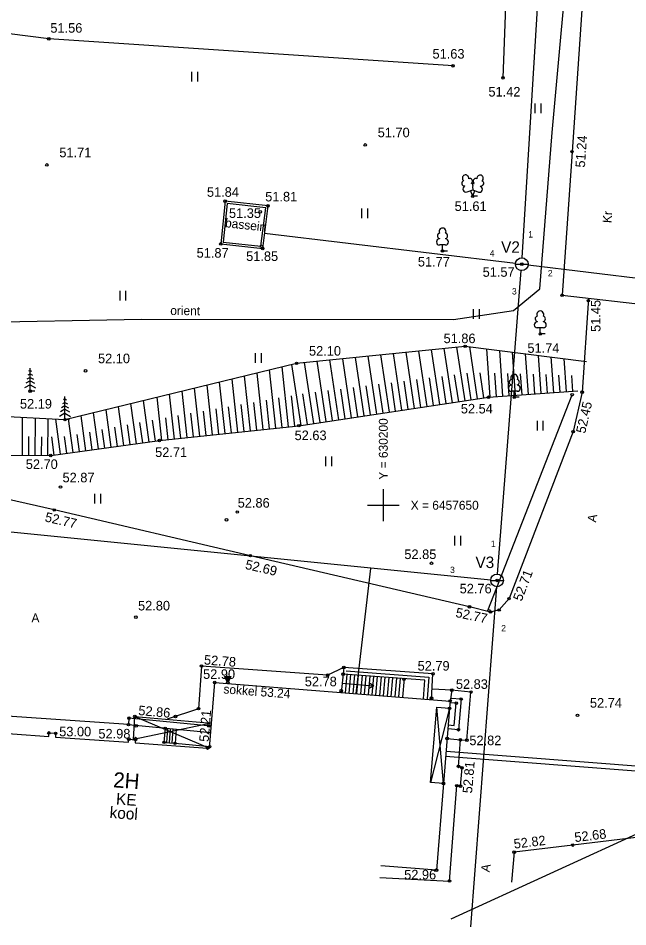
# Model space of a CAD drawing. Extents: x 629301 to 630626, y 6457560 to 6457990.
# Drawn here: x 630171.4 to 630219.2, y 6457616.9 to 6457688.2 of the extents above; entities that cross this region are included whole.
import ezdxf

# ---------------------------------------------------------------- set-up
doc = ezdxf.new("R2010")
doc.units = 0
for name, color, linetype in [('26_POST', 7, 'Continuous'), ('8_GKAEV', 7, 'Continuous'), ('AED', 7, 'Continuous'), ('HALJASTUS', 7, 'Continuous'), ('HOONE', 7, 'Continuous'), ('HOONEDET', 7, 'Continuous'), ('KAEVU_NR', 7, 'Continuous'), ('KORGUS', 7, 'Continuous'), ('KTRASS', 7, 'Continuous'), ('MOOTMPUNKT', 7, 'Continuous'), ('PUU', 7, 'Continuous'), ('RAJATIS', 7, 'Continuous'), ('RELJEEF', 7, 'Continuous'), ('SITRASS', 7, 'Continuous'), ('SKTRASS', 7, 'Continuous'), ('TEE', 7, 'Continuous'), ('TORU_NR', 7, 'Continuous'), ('TTRASS', 7, 'Continuous'), ('VEEKOGU', 7, 'Continuous'), ('VKAEV', 7, 'Continuous'), ('VORK', 7, 'Continuous'), ('VTRASS', 7, 'Continuous')]:
    doc.layers.add(name, color=color, linetype=linetype)

# ---------------------------------------------------------------- blocks, each defined once
blk = doc.blocks.new('RING02')
at = {"layer": 'KORGUS'}
blk.add_circle((0, 0), 0.2, dxfattribs=at)
blk = doc.blocks.new('VEKAEV')
at = {"layer": 'VKAEV'}
blk.add_line((-1, 0), (1, 0), dxfattribs=at)
blk.add_circle((0, 0), 1, dxfattribs=at)
blk = doc.blocks.new('KUUSK1')
at = {"layer": 'SKTRASS'}
for p, q in [((0, 3.24), (-0.23, 3.11)), ((0, 0), (0, 3.6)), ((0, 3.24), (0.23, 3.11)), ((0, 1.62), (-0.69, 1.24)), ((0, 2.16), (-0.54, 1.86)), ((0, 2.7), (-0.38, 2.49)), ((0, 2.7), (0.38, 2.49)), ((0, 2.16), (0.54, 1.86)), ((0, 1.62), (0.69, 1.24)), ((0, 0.99), (-0.86, 0.51)), ((0, 0.99), (0.86, 0.51)), ((0.72, 0), (0, 0))]:
    blk.add_line(p, q, dxfattribs=at)
blk = doc.blocks.new('LEHTP1')
at = {"layer": 'SKTRASS'}
for p, q in [((-0.48, 1.96), (-0.48, 1.9)), ((0.48, 1.96), (0.48, 1.9)), ((0.48, 0.95), (-0.48, 0.95)), ((0, 0), (0, 0.95)), ((0.76, 0), (0, 0))]:
    blk.add_line(p, q, dxfattribs=at)
for centre, radius, start, end in [((0, 3.04), 0.554, 332.5799, 207.4201), ((-0.48, 1.42), 0.475, 90, 270), ((-0.38, 2.37), 0.425, 105.2441, 257.079), ((0.47, 1.42), 0.475, 270, 90), ((0.38, 2.37), 0.425, 282.921, 74.7559)]:
    blk.add_arc(centre, radius, start, end, dxfattribs=at)
blk = doc.blocks.new('LEHTP2')
at = {"layer": 'SKTRASS'}
for p, q in [((-1.23, 1.56), (-1.26, 1.64)), ((-0.17, 1.98), (-0.2, 2.05)), ((0.2, 1.97), (0.23, 2.05)), ((1.25, 1.54), (1.28, 1.62)), ((-0.88, 0.67), (0.01, 1.02)), ((0, 0), (-0.35, 0.88)), ((0, 0), (0.36, 0.88)), ((0.76, 0), (0, 0)), ((0.01, 1.02), (0.89, 0.66))]:
    blk.add_line(p, q, dxfattribs=at)
blk.add_lwpolyline([(0.01, 2.01), (-0.03, 1.86), (-0.03, 1.82), (-0.01, 1.76), (0.03, 1.69), (0.04, 1.65), (0.01, 1.58), (-0.04, 1.48), (-0.05, 1.43), (-0.04, 1.4), (-0.02, 1.34), (0.05, 1.22), (0.06, 1.18), (0.05, 1.14), (0.02, 1.07), (0.01, 1.02)], dxfattribs=at)
for centre, radius, start, end in [((-1.11, 2.83), 0.512, 111.5027, 232.5173), ((-1.11, 2.83), 0.512, 350.4856, 111.5002), ((1.16, 2.81), 0.512, 67.6168, 188.6314), ((1.16, 2.81), 0.512, 306.5997, 67.6143), ((-1.31, 2.04), 0.403, 106.2979, 277.8684), ((-1.05, 1.12), 0.475, 111.5014, 291.5004), ((-0.43, 2.38), 0.403, 305.1345, 116.705), ((0.01, 1.53), 0.475, 66.7655, 111.5015), ((0.47, 2.38), 0.403, 62.412, 233.9825), ((1.07, 1.1), 0.475, 247.6166, 67.6155), ((1.34, 2.02), 0.403, 261.2486, 72.8191)]:
    blk.add_arc(centre, radius, start, end, dxfattribs=at)
blk = doc.blocks.new('SUUND')
at = {"layer": 'VEEKOGU'}
for p in [(-2.5, 0), (1.78, 0.41), (1.78, -0.41)]:
    blk.add_line(p, (2.5, 0), dxfattribs=at)
blk = doc.blocks.new('RTKQRG')
at = {"layer": '26_POST'}
for points in [[(0, 0), (-0.49, 0.97), (0.49, 0.98)], [(0, 0.11), (-0.41, 0.92), (0.41, 0.93)], [(0, 0.22), (-0.33, 0.87), (0.33, 0.88)], [(0, 0.33), (-0.25, 0.82), (0.24, 0.83)], [(0, 0.45), (-0.17, 0.77), (0.16, 0.78)], [(0, 0.56), (-0.09, 0.72), (0.08, 0.72)]]:
    blk.add_lwpolyline(points, close=True, dxfattribs=at)
blk = doc.blocks.new('HEIN')
at = {"layer": '8_GKAEV'}
for p, q in [((-0.46, 0.76), (-0.46, -0.76)), ((0.46, 0.76), (0.46, -0.76))]:
    blk.add_line(p, q, dxfattribs=at)
blk = doc.blocks.new('VKORIS')
at = {"layer": 'TEE'}
for p, q in [((0, 2.5), (0, -2.5)), ((-2.5, 0), (2.5, 0))]:
    blk.add_line(p, q, dxfattribs=at)

msp = doc.modelspace()

# ---------------------------------------------------------------- linework, layer by layer
at = {"layer": 'AED'}
for points in [[(630203.777, 6457634.767), (630203.895, 6457636.78), (630196.9, 6457637.278), (630196.853, 6457636.762)], [(630197.078, 6457637.011), (630203.572, 6457636.52), (630203.443, 6457634.825)], [(630186.51, 6457632.686), (630180.05, 6457633.303), (630180.01, 6457632.8), (630186.469, 6457632.182)]]:
    msp.add_lwpolyline(points, dxfattribs=at)
at = {"layer": 'HALJASTUS'}
for p, q in [((630209.393, 6457683.508), (630211.139, 6457729.783)), ((630208.196, 6457641.737), (630214.821, 6457658.664))]:
    msp.add_line(p, q, dxfattribs=at)
msp.add_lwpolyline([(630205.468, 6457684.456), (630173.757, 6457686.564), (630154.396, 6457689.02), (630154.931, 6457697.627)], dxfattribs=at)
at = {"layer": 'HOONE'}
for points in [[(630203.154, 6457634.816), (630203.263, 6457636.284), (630196.853, 6457636.762), (630196.7, 6457635.323)], [(630168.03, 6457632.285), (630173.753, 6457631.869), (630173.769, 6457632.149), (630174.295, 6457632.119), (630174.279, 6457631.83), (630180.019, 6457631.418), (630180.039, 6457631.664), (630180.558, 6457631.615), (630180.537, 6457631.374), (630186.216, 6457630.961), (630186.374, 6457630.948), (630186.776, 6457636.104), (630205.24, 6457634.652), (630205.189, 6457634.081), (630204.716, 6457628.181), (630204.171, 6457621.395), (630199.803, 6457621.723)], [(630205.011, 6457631.715), (630206.045, 6457631.61), (630206.548, 6457631.583), (630206.876, 6457635.352), (630205.376, 6457635.501), (630205.24, 6457634.652)], [(630180.402, 6457631.63), (630180.516, 6457633.435), (630186.528, 6457632.922)], [(630182.89, 6457632.525), (630182.795, 6457631.411), (630183.661, 6457631.337), (630186.386, 6457631.091)]]:
    msp.add_lwpolyline(points, dxfattribs=at)
at = {"layer": 'HOONEDET'}
for p, q in [((630197.138, 6457636.741), (630197.007, 6457635.299)), ((630197.437, 6457636.718), (630197.306, 6457635.276)), ((630197.736, 6457636.696), (630197.605, 6457635.252)), ((630198.035, 6457636.674), (630197.904, 6457635.229)), ((630198.335, 6457636.651), (630198.204, 6457635.205)), ((630198.634, 6457636.629), (630198.503, 6457635.182)), ((630198.933, 6457636.607), (630198.802, 6457635.158)), ((630199.232, 6457636.585), (630199.101, 6457635.135)), ((630199.531, 6457636.562), (630199.4, 6457635.111)), ((630199.831, 6457636.54), (630199.699, 6457635.088)), ((630200.13, 6457636.518), (630199.998, 6457635.064)), ((630200.429, 6457636.495), (630200.297, 6457635.041)), ((630200.728, 6457636.473), (630200.596, 6457635.017)), ((630201.027, 6457636.451), (630200.895, 6457634.994)), ((630201.327, 6457636.428), (630201.195, 6457634.97)), ((630201.626, 6457636.406), (630201.494, 6457634.946)), ((630205.189, 6457634.081), (630203.71, 6457628.265)), ((630204.716, 6457628.181), (630204.192, 6457634.169)), ((630180.516, 6457633.435), (630186.374, 6457630.948)), ((630186.528, 6457632.922), (630180.402, 6457631.63)), ((630183.079, 6457632.507), (630182.992, 6457631.394)), ((630183.281, 6457632.487), (630183.194, 6457631.377)), ((630183.497, 6457632.467), (630183.41, 6457631.359)), ((630183.747, 6457632.443), (630183.661, 6457631.337))]:
    msp.add_line(p, q, dxfattribs=at)
for points in [[(630196.9, 6457637.278), (630195.632, 6457636.674), (630185.738, 6457637.393), (630185.501, 6457634.048), (630183.057, 6457633.218)], [(630205.287, 6457634.881), (630206.101, 6457634.812), (630205.891, 6457632.4), (630205.06, 6457632.473)], [(630204.716, 6457628.181), (630203.71, 6457628.265), (630204.192, 6457634.169), (630205.189, 6457634.081)], [(630205.097, 6457632.782), (630205.57, 6457632.739), (630205.726, 6457634.486), (630205.228, 6457634.521)], [(630199.735, 6457620.827), (630205.194, 6457620.54), (630205.769, 6457628.019), (630206.057, 6457627.977), (630206.175, 6457629.415), (630205.894, 6457629.525), (630206.045, 6457631.61)]]:
    msp.add_lwpolyline(points, dxfattribs=at)
at = {"layer": 'KTRASS'}
msp.add_line((630225.817, 6457626.955), (630205.307, 6457617.551), dxfattribs=at)
at = {"layer": 'RAJATIS'}
for points in [[(630190.54, 6457670.132), (630190.956, 6457673.473), (630187.598, 6457673.845), (630187.253, 6457670.488), (630190.54, 6457670.132)], [(630190.401, 6457670.308), (630190.777, 6457673.331), (630187.74, 6457673.668), (630187.429, 6457670.63), (630190.401, 6457670.308)]]:
    msp.add_lwpolyline(points, dxfattribs=at)
at = {"layer": 'RELJEEF'}
for p, q in [((630205.753, 6457662.394), (630206.383, 6457658.188)), ((630206.76, 6457662.421), (630207.372, 6457658.336)), ((630198.78, 6457661.691), (630199.46, 6457657.151)), ((630199.776, 6457661.792), (630200.449, 6457657.299)), ((630200.772, 6457661.892), (630201.438, 6457657.448)), ((630201.768, 6457661.993), (630202.427, 6457657.596)), ((630202.764, 6457662.093), (630203.416, 6457657.744)), ((630203.761, 6457662.194), (630204.405, 6457657.892)), ((630204.757, 6457662.294), (630205.394, 6457658.04)), ((630208.097, 6457662.254), (630208.362, 6457658.476)), ((630209.108, 6457662.128), (630209.359, 6457658.546)), ((630210.119, 6457662.002), (630210.357, 6457658.616)), ((630211.131, 6457661.876), (630211.354, 6457658.685)), ((630212.142, 6457661.75), (630212.352, 6457658.755)), ((630213.153, 6457661.624), (630213.35, 6457658.825)), ((630192.811, 6457661.035), (630193.526, 6457656.263)), ((630193.799, 6457661.189), (630194.515, 6457656.411)), ((630194.796, 6457661.29), (630195.504, 6457656.559)), ((630195.792, 6457661.39), (630196.493, 6457656.707)), ((630196.788, 6457661.491), (630197.482, 6457656.855)), ((630197.784, 6457661.591), (630198.471, 6457657.003)), ((630214.165, 6457661.498), (630214.347, 6457658.895)), ((630190.071, 6457660.369), (630190.544, 6457655.938)), ((630191.051, 6457660.607), (630191.538, 6457656.044)), ((630192.031, 6457660.845), (630192.533, 6457656.15)), ((630205.572, 6457660.229), (630205.888, 6457658.114)), ((630206.564, 6457660.353), (630206.877, 6457658.262)), ((630207.571, 6457660.383), (630207.866, 6457658.411)), ((630208.732, 6457660.351), (630208.861, 6457658.511)), ((630209.736, 6457660.323), (630209.858, 6457658.581)), ((630210.74, 6457660.295), (630210.856, 6457658.65)), ((630211.745, 6457660.267), (630211.853, 6457658.72)), ((630212.749, 6457660.239), (630212.851, 6457658.79)), ((630213.754, 6457660.211), (630213.848, 6457658.86)), ((630187.13, 6457659.655), (630187.561, 6457655.619)), ((630188.11, 6457659.893), (630188.555, 6457655.725)), ((630189.091, 6457660.131), (630189.55, 6457655.831)), ((630200.609, 6457659.608), (630200.944, 6457657.374)), ((630201.601, 6457659.732), (630201.932, 6457657.522)), ((630202.594, 6457659.856), (630202.921, 6457657.67)), ((630203.586, 6457659.981), (630203.91, 6457657.818)), ((630204.579, 6457660.105), (630204.899, 6457657.966)), ((630214.758, 6457660.183), (630214.846, 6457658.93)), ((630184.189, 6457658.94), (630184.578, 6457655.301)), ((630185.17, 6457659.179), (630185.572, 6457655.407)), ((630186.15, 6457659.417), (630186.567, 6457655.513)), ((630194.654, 6457658.862), (630195.01, 6457656.485)), ((630195.646, 6457658.986), (630195.999, 6457656.633)), ((630196.639, 6457659.111), (630196.988, 6457656.781)), ((630197.631, 6457659.235), (630197.977, 6457656.929)), ((630198.624, 6457659.359), (630198.966, 6457657.077)), ((630199.616, 6457659.484), (630199.955, 6457657.225)), ((630181.153, 6457658.203), (630181.598, 6457654.957)), ((630182.229, 6457658.464), (630182.589, 6457655.088)), ((630183.209, 6457658.702), (630183.584, 6457655.194)), ((630189.814, 6457658.067), (630190.047, 6457655.885)), ((630190.801, 6457658.24), (630191.041, 6457655.991)), ((630191.788, 6457658.412), (630192.036, 6457656.097)), ((630192.776, 6457658.584), (630193.03, 6457656.203)), ((630193.661, 6457658.738), (630194.021, 6457656.337)), ((630178.223, 6457657.491), (630178.626, 6457654.55)), ((630179.199, 6457657.728), (630179.616, 6457654.685)), ((630180.176, 6457657.965), (630180.607, 6457654.821)), ((630185.865, 6457657.379), (630186.069, 6457655.46)), ((630186.852, 6457657.551), (630187.064, 6457655.566)), ((630187.839, 6457657.723), (630188.058, 6457655.672)), ((630188.826, 6457657.895), (630189.053, 6457655.778)), ((630171.683, 6457656.894), (630171.67, 6457653.913)), ((630172.682, 6457656.841), (630172.67, 6457653.908)), ((630173.682, 6457656.788), (630173.67, 6457653.904)), ((630174.286, 6457656.755), (630174.663, 6457654.006)), ((630175.292, 6457656.779), (630175.654, 6457654.142)), ((630176.269, 6457657.016), (630176.644, 6457654.278)), ((630177.246, 6457657.254), (630177.635, 6457654.414)), ((630181.867, 6457656.673), (630182.093, 6457655.025)), ((630182.903, 6457656.862), (630183.086, 6457655.141)), ((630183.89, 6457657.034), (630184.081, 6457655.247)), ((630184.877, 6457657.207), (630185.075, 6457655.354)), ((630177.932, 6457655.927), (630178.13, 6457654.482)), ((630178.916, 6457656.113), (630179.121, 6457654.618)), ((630179.9, 6457656.3), (630180.112, 6457654.753)), ((630180.884, 6457656.487), (630181.103, 6457654.889)), ((630172.176, 6457655.389), (630172.17, 6457653.911)), ((630173.176, 6457655.36), (630173.17, 6457653.906)), ((630173.973, 6457655.36), (630174.167, 6457653.938)), ((630174.976, 6457655.401), (630175.158, 6457654.074)), ((630175.965, 6457655.554), (630176.149, 6457654.21)), ((630176.949, 6457655.74), (630177.14, 6457654.346))]:
    msp.add_line(p, q, dxfattribs=at)
for points in [[(630151.521, 6457659.496), (630167.532, 6457657.117), (630175.031, 6457656.715), (630193.197, 6457661.129), (630206.426, 6457662.462), (630215.943, 6457661.277)], [(630151.521, 6457659.496), (630159.967, 6457655.567), (630165.557, 6457653.939), (630173.909, 6457653.903), (630182.435, 6457655.072), (630193.377, 6457656.24), (630208.248, 6457658.468), (630215.255, 6457658.959)]]:
    msp.add_lwpolyline(points, dxfattribs=at)
at = {"layer": 'SITRASS'}
msp.add_lwpolyline([(630118.03, 6457647.336), (630116.411, 6457647.602), (630118.508, 6457661.638), (630119.346, 6457663.299), (630122.046, 6457664.657), (630126.305, 6457665.11), (630140.124, 6457663.818), (630181.041, 6457664.59), (630205.499, 6457664.567), (630210.218, 6457665.273), (630212.274, 6457666.97), (630213.239, 6457679.213), (630217.8, 6457729.186)], dxfattribs=at)
at = {"layer": 'TEE'}
for p, q in [((630205.376, 6457635.501), (630203.825, 6457635.584)), ((630180.01, 6457632.8), (630148.746, 6457635.009))]:
    msp.add_line(p, q, dxfattribs=at)
for points in [[(630218.183, 6457727.742), (630218.123, 6457726.857), (630216.686, 6457705.658), (630215.702, 6457690.787), (630214.803, 6457677.716), (630214.032, 6457666.465), (630221.32, 6457665.636), (630222.201, 6457678.407), (630222.615, 6457677.681), (630223.688, 6457675.882), (630224.861, 6457674.245), (630226.217, 6457672.615), (630227.922, 6457670.755), (630230.765, 6457668.269), (630233.465, 6457666.446), (630236.507, 6457664.814)], [(630216.101, 6457666.23), (630215.597, 6457658.865), (630214.895, 6457655.774)], [(630214.895, 6457655.774), (630209.865, 6457642.68), (630209.083, 6457641.789), (630208.409, 6457641.629), (630206.759, 6457642.035), (630189.574, 6457646.047), (630174.193, 6457649.632), (630158.543, 6457653.173), (630153.17, 6457654.674)], [(630227.442, 6457624.87), (630214.857, 6457623.356), (630210.27, 6457622.806), (630210.05, 6457620.445)]]:
    msp.add_lwpolyline(points, dxfattribs=at)
at = {"layer": 'TTRASS'}
for p, q in [((630204.888, 6457630.326), (630238.928, 6457627.697)), ((630204.92, 6457630.725), (630238.959, 6457628.096))]:
    msp.add_line(p, q, dxfattribs=at)
at = {"layer": 'VTRASS'}
for p, q in [((630210.897, 6457669.4), (630213.742, 6457715.704)), ((630210.37, 6457668.96), (630190.685, 6457671.298)), ((630211.363, 6457668.841), (630223.558, 6457667.374)), ((630208.966, 6457644.607), (630210.827, 6457668.402)), ((630144.731, 6457650.511), (630208.433, 6457644.158)), ((630199.001, 6457645.053), (630197.837, 6457635.234)), ((630208.89, 6457643.61), (630206.85, 6457616.947))]:
    msp.add_line(p, q, dxfattribs=at)

# ---------------------------------------------------------------- block references
at = {"layer": 'HALJASTUS', "xscale": 0.5, "yscale": 0.5}
for p in [(630185.187, 6457683.613), (630212.117, 6457681.108), (630198.518, 6457672.876), (630179.55, 6457666.434), (630207.286, 6457665.003), (630190.178, 6457661.557), (630212.296, 6457656.235), (630195.707, 6457653.453), (630177.582, 6457650.508), (630205.827, 6457647.214)]:
    msp.add_blockref('HEIN', p, dxfattribs=at)
at = {"layer": 'HOONEDET', "xscale": 0.5, "yscale": 0.5}
msp.add_blockref('RTKQRG', (630187.801, 6457636.088), dxfattribs=at)
at = {"layer": 'HOONEDET', "xscale": 0.5000000000000001, "yscale": 0.5, "rotation": -4.806103268162273}
msp.add_blockref('SUUND', (630198.022, 6457635.938), dxfattribs=at)
at = {"layer": 'KORGUS', "xscale": 0.5, "yscale": 0.5}
for p in [(630173.757, 6457686.564), (630205.468, 6457684.456), (630209.393, 6457683.508), (630198.586, 6457678.252), (630214.803, 6457677.716), (630173.613, 6457676.682), (630187.598, 6457673.845), (630207.011, 6457674.226), (630190.349, 6457673.008), (630190.956, 6457673.473), (630187.253, 6457670.488), (630190.54, 6457670.132), (630204.646, 6457669.931), (630210.866, 6457668.901), (630216.088, 6457666.039), (630212.316, 6457663.434), (630206.426, 6457662.462), (630193.197, 6457661.129), (630176.647, 6457660.537), (630172.296, 6457658.945), (630208.248, 6457658.468), (630193.377, 6457656.24), (630214.895, 6457655.774), (630182.435, 6457655.072), (630173.909, 6457653.903), (630174.673, 6457651.428), (630174.193, 6457649.632), (630188.549, 6457649.467), (630189.574, 6457646.047), (630203.781, 6457645.453), (630208.927, 6457644.109), (630209.865, 6457642.68), (630208.409, 6457641.629), (630180.595, 6457641.23), (630185.738, 6457637.393), (630195.632, 6457636.674), (630203.895, 6457636.78), (630186.776, 6457636.104), (630206.876, 6457635.352), (630215.234, 6457633.531), (630174.295, 6457632.119), (630180.039, 6457631.664), (630186.382, 6457631.078), (630206.548, 6457631.583), (630206.057, 6457627.977), (630214.857, 6457623.356), (630210.27, 6457622.806), (630204.171, 6457621.395)]:
    msp.add_blockref('RING02', p, dxfattribs=at)
at = {"layer": 'MOOTMPUNKT', "xscale": 0.5, "yscale": 0.5}
for p in [(630190.45, 6457670.299), (630214.032, 6457666.465), (630215.597, 6457658.865), (630210.276, 6457658.462), (630214.821, 6457658.664), (630175.031, 6457656.715), (630187.695, 6457648.856), (630206.759, 6457642.035), (630208.296, 6457641.737), (630209.083, 6457641.789), (630196.853, 6457636.762), (630196.9, 6457637.278), (630187.801, 6457636.088), (630201.621, 6457636.348), (630196.703, 6457635.449), (630205.376, 6457635.501), (630203.783, 6457634.872), (630205.24, 6457634.652), (630205.726, 6457634.486), (630206.101, 6457634.812), (630185.501, 6457634.048), (630205.189, 6457634.081), (630180.05, 6457633.303), (630180.516, 6457633.435), (630183.698, 6457633.436), (630180.01, 6457632.8), (630180.62, 6457632.708), (630182.888, 6457632.508), (630186.306, 6457632.706), (630205.891, 6457632.4), (630173.769, 6457632.149), (630180.558, 6457631.615), (630180.572, 6457631.707), (630205.011, 6457631.715), (630206.045, 6457631.61), (630182.795, 6457631.411), (630183.661, 6457631.337), (630186.216, 6457630.961), (630205.894, 6457629.525), (630206.175, 6457629.415), (630204.716, 6457628.181), (630205.769, 6457628.019), (630205.194, 6457620.54)]:
    msp.add_blockref('RING02', p, dxfattribs=at)
at = {"layer": 'PUU', "xscale": 0.5, "yscale": 0.5}
for name, p in [('LEHTP2', (630207.011, 6457674.226)), ('LEHTP1', (630204.646, 6457669.931)), ('LEHTP1', (630212.316, 6457663.434)), ('KUUSK1', (630172.296, 6457658.945)), ('LEHTP1', (630210.276, 6457658.462)), ('KUUSK1', (630175.031, 6457656.715))]:
    msp.add_blockref(name, p, dxfattribs=at)
at = {"layer": 'VKAEV', "xscale": 0.5, "yscale": 0.5}
for p in [(630210.866, 6457668.901), (630208.927, 6457644.109)]:
    msp.add_blockref('VEKAEV', p, dxfattribs=at)
at = {"layer": 'VORK', "xscale": 0.5, "yscale": 0.5}
msp.add_blockref('VKORIS', (630200, 6457650), dxfattribs=at)

# ---------------------------------------------------------------- texts
at = {"layer": 'HOONE'}
for s, height, p in [('2H', 1.2, (630178.785, 6457627.89)), ('KE', 0.9, (630179.012, 6457626.543)), ('kool', 0.9, (630178.508, 6457625.484))]:
    msp.add_text(s, height=height, rotation=355.8894, dxfattribs=at).set_placement(p)
at = {"layer": 'HOONEDET'}
msp.add_text('sokkel 53.24', height=0.7, rotation=355.65515, dxfattribs=at).set_placement((630187.442, 6457635.251))
at = {"layer": 'KAEVU_NR'}
for s, p in [('V2', (630209.243, 6457669.792)), ('V3', (630207.23, 6457645.076))]:
    msp.add_text(s, height=0.9, dxfattribs=at).set_placement(p)
at = {"layer": 'KORGUS'}
for s, p in [('51.56', (630173.884, 6457687.048)), ('51.63', (630203.861, 6457685.018)), ('51.42', (630208.248, 6457682.046)), ('51.70', (630199.561, 6457678.852)), ('51.71', (630174.588, 6457677.282)), ('51.84', (630186.164, 6457674.185)), ('51.81', (630190.736, 6457673.822)), ('51.61', (630205.596, 6457673.073)), ('51.35', (630187.894, 6457672.529)), ('51.87', (630185.357, 6457669.412)), ('51.85', (630189.241, 6457669.152)), ('51.77', (630202.711, 6457668.719)), ('51.57', (630207.794, 6457667.913)), ('51.86', (630204.727, 6457662.71)), ('52.10', (630194.172, 6457661.729)), ('51.74', (630211.306, 6457661.952)), ('52.10', (630177.622, 6457661.137)), ('52.19', (630171.498, 6457657.579)), ('52.54', (630206.082, 6457657.198)), ('52.63', (630193.041, 6457655.106)), ('52.71', (630182.1, 6457653.783)), ('52.70', (630171.955, 6457652.846)), ('52.87', (630174.838, 6457651.797)), ('52.86', (630188.579, 6457649.816)), ('52.85', (630201.653, 6457645.783)), ('52.76', (630205.99, 6457643.09)), ('52.80', (630180.761, 6457641.753)), ('52.79', (630202.692, 6457637.034)), ('52.90', (630185.863, 6457636.386)), ('52.78', (630193.841, 6457635.809)), ('52.83', (630205.693, 6457635.605)), ('52.74', (630216.209, 6457634.131)), ('53.00', (630174.577, 6457631.881)), ('52.98', (630177.652, 6457631.714)), ('52.82', (630206.752, 6457631.19)), ('52.96', (630201.638, 6457620.665))]:
    msp.add_text(s, height=0.75, dxfattribs=at).set_placement(p)
for s, rotation, p in [('51.24', 86.06677, (630215.813, 6457676.456)), ('51.45', 90, (630217.038, 6457663.59)), ('52.45', 77.21689, (630215.837, 6457655.585)), ('52.77', 346.88131, (630173.409, 6457648.742)), ('52.69', 346.85718, (630189.119, 6457645.022)), ('52.71', 68.98328, (630210.849, 6457642.417)), ('52.77', 348.25288, (630205.623, 6457641.247)), ('52.78', 355.84648, (630185.913, 6457637.518)), ('52.86', 355.11811, (630180.76, 6457633.552)), ('52.21', 85.53914, (630186.301, 6457631.426)), ('52.81', 85.30333, (630206.965, 6457627.389)), ('52.68', 6.86157, (630215.04, 6457623.586)), ('52.82', 6.83765, (630210.28, 6457623.074))]:
    msp.add_text(s, height=0.75, rotation=rotation, dxfattribs=at).set_placement(p)
at = {"layer": 'RAJATIS'}
msp.add_text('bassein', height=0.7, rotation=353.81138, dxfattribs=at).set_placement((630187.563, 6457671.807))
at = {"layer": 'SITRASS'}
msp.add_text('orient', height=0.7, rotation=359.30334, dxfattribs=at).set_placement((630183.285, 6457664.922))
at = {"layer": 'TEE'}
for s, rotation, p in [('Kr', 86.09967, (630217.901, 6457672.105)), ('A', 80.59469, (630216.686, 6457648.625)), ('A', 81.61675, (630208.333, 6457621.205))]:
    msp.add_text(s, height=0.7, rotation=rotation, dxfattribs=at).set_placement(p)
msp.add_text('A', height=0.7, dxfattribs=at).set_placement((630172.4, 6457640.821))
at = {"layer": 'TORU_NR'}
for s, p in [('1', (630211.369, 6457670.991)), ('4', (630208.348, 6457669.5)), ('2', (630212.911, 6457667.946)), ('3', (630210.093, 6457666.525)), ('1', (630208.441, 6457646.735)), ('3', (630205.238, 6457644.686)), ('2', (630209.249, 6457640.112))]:
    msp.add_text(s, height=0.5, dxfattribs=at).set_placement(p)
at = {"layer": 'VORK'}
msp.add_text(' Y = 630200', height=0.7, rotation=90, dxfattribs=at).set_placement((630200.35, 6457651.745))
msp.add_text(' X = 6457650', height=0.7, dxfattribs=at).set_placement((630201.891, 6457649.65))

doc.saveas('drawing.dxf')
